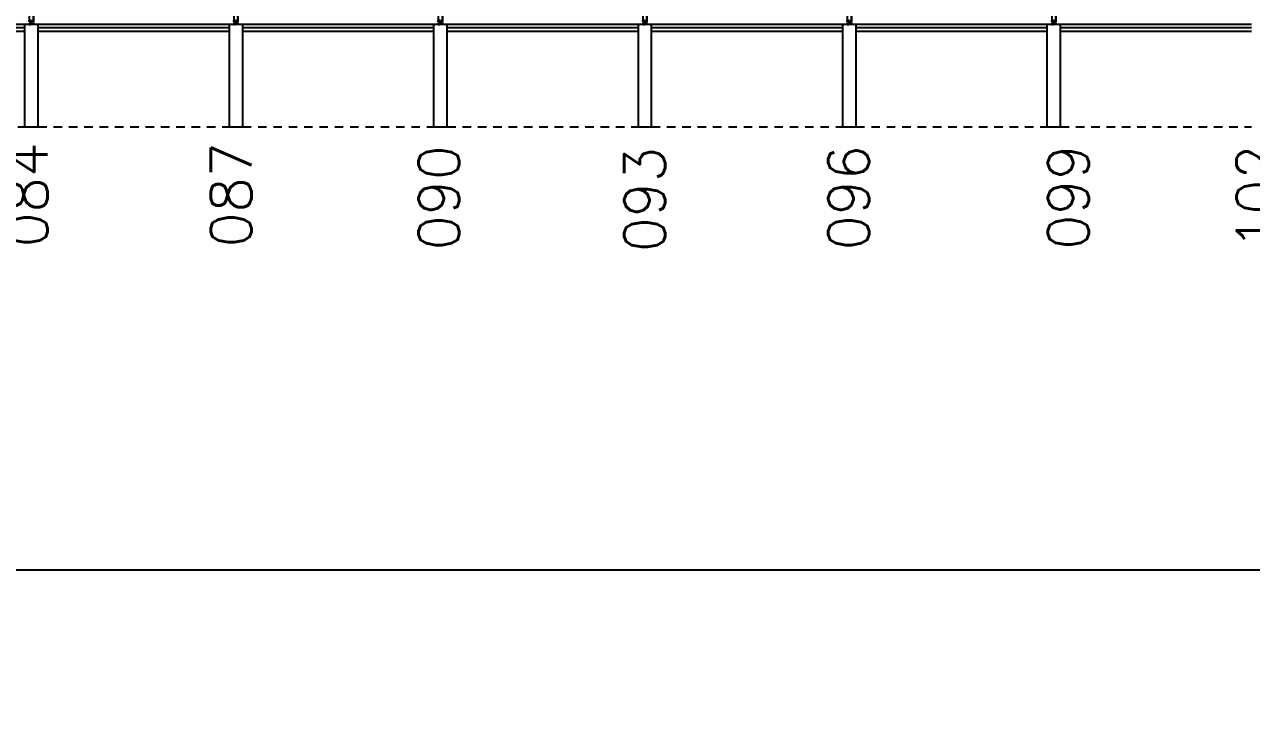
# Model space of a CAD drawing. Header units: millimetres. Extents: x 2641 to 2879, y 1208 to 1302.
# Drawn here: x 2737.93 to 2755.93, y 1210.89 to 1220.89 of the extents above; entities that cross this region are included whole.
import ezdxf

# ---------------------------------------------------------------- set-up
doc = ezdxf.new("R2010")
doc.units = ezdxf.units.MM
doc.linetypes.add('HIDDEN2', pattern=[0.1875, 0.125, -0.0625])
for name, color, linetype in [('DIV', 2, 'Continuous'), ('ESQ', 1, 'Continuous'), ('ESTR', 3, 'Continuous'), ('NOPILAR1', 2, 'Continuous'), ('PROJ', 1, 'HIDDEN2'), ('TEXTOCENTROCUSTO', 2, 'Continuous')]:
    doc.layers.add(name, color=color, linetype=linetype)
doc.styles.add('1', font='romans.shx')
doc.styles.add('NOPILAR', font='simplex.shx', dxfattribs={"height": 0.6})
doc.dimstyles.new('1-600', dxfattribs={"dimtxt": 1.1, "dimasz": 2.5, "dimexe": 2, "dimexo": 4, "dimgap": 0.2, "dimtad": 1, "dimdec": 0, "dimzin": 4, "dimdsep": 46, "dimlunit": 6, "dimtxsty": '1', "dimblk1": 'NONE', "dimblk2": 'NONE', "dimsah": 1, "dimcen": 0, "dimclrd": 2, "dimclre": 2, "dimclrt": 2, "dimadec": 0, "dimazin": 0, "dimtfac": 1, "dimtdec": 0, "dimtmove": 2, "dimatfit": 3, "dimldrblk": 'NONE', "dimfxl": 1, "dimtolj": 1, "dimtzin": 0, "dimarcsym": 0})

# ---------------------------------------------------------------- blocks, each defined once
blk = doc.blocks.new('PILAR-SLS')
blk.add_lwpolyline([(0.003, -72.501), (0.003, -74.001), (0.203, -74.001), (0.203, -72.501)], close=True)
blk = doc.blocks.new('DIVMT-SLS')
for p, q in [((-0.03, 0.03), (-0.03, 0.006)), ((-0.008, 0.03), (-0.03, 0.03)), ((-0.0185, 0.006), (-0.03, 0.006)), ((-0.0185, -0.006), (-0.0185, 0.006)), ((-0.008, 0.03), (-0.008, 0.02)), ((-0.008, 0.02), (0.008, 0.02)), ((-0.0051, 0), (0.0051, 0)), ((0.0051, 0), (-0.0051, 0)), ((-0.0051, 0), (0.0051, 0)), ((0.97, -0.03), (0, 0.03)), ((0, -0.0051), (0, 0.0051)), ((0, 0.0051), (0, -0.0051)), ((0.008, 0.03), (0.008, 0.02)), ((0.008, 0.03), (0.03, 0.03)), ((0.0205, 0.006), (0.03, 0.006)), ((0.0205, -0.006), (0.0205, 0.006)), ((0.0205, 0.006), (0.0205, -0.006)), ((0.0205, 0.006), (0.03, 0.006)), ((0.97, 0.03), (0.03, 0.03)), ((0.03, 0.006), (0.03, 0.03)), ((0.03, -0.03), (0.03, 0.03)), ((0.03, -0.005), (0.03, 0.005)), ((0.97, 0.03), (0.97, 0.009)), ((0.97, 0.009), (0.97, 0.027)), ((0.9795, 0.006), (0.97, 0.006)), ((0.97, -0.005), (0.97, 0.005)), ((0.9795, 0.006), (0.9795, -0.006)), ((1.0051, 0), (0.9949, 0)), ((1, 0.0051), (1, -0.0051)), ((-0.0185, -0.006), (-0.03, -0.006)), ((-0.03, -0.03), (-0.03, -0.006)), ((-0.008, -0.03), (-0.03, -0.03)), ((-0.008, -0.03), (-0.008, -0.02)), ((-0.008, -0.02), (0.008, -0.02)), ((0.008, -0.03), (0.008, -0.02)), ((0.008, -0.03), (0.03, -0.03)), ((0.0205, -0.006), (0.03, -0.006)), ((0.0205, -0.006), (0.03, -0.006)), ((0.03, -0.006), (0.03, -0.03)), ((0.97, -0.03), (0.03, -0.03)), ((0.9795, -0.006), (0.97, -0.006)), ((0.97, -0.009), (0.97, -0.027))]:
    blk.add_line(p, q)
blk = doc.blocks.new('*D52')
at = {"layer": 'DEFPOINTS', "color": 0, "transparency": 16777216}
for p in [(2731.933, 1219.395), (2822.033, 1219.395), (2731.933, 1212.895)]:
    blk.add_point(p, dxfattribs=at)
at = {"layer": 'TEXTOCENTROCUSTO', "color": 2, "lineweight": -2, "transparency": 16777216}
for p, q in [((2731.933, 1215.395), (2731.933, 1210.895)), ((2822.033, 1215.395), (2822.033, 1210.895)), ((2822.033, 1212.895), (2731.933, 1212.895))]:
    blk.add_line(p, q, dxfattribs=at)
at = {"layer": 'TEXTOCENTROCUSTO', "color": 2, "transparency": 16777216, "insert": (2776.983, 1213.828), "char_height": 1.1, "attachment_point": 5, "style": '1'}
blk.add_mtext('\\A1;Biologia', dxfattribs=at)
blk = doc.blocks.new('_NONE')
at = {"color": 0, "linetype": 'ByBlock'}
blk.add_circle((0, 0), 0.25, dxfattribs=at)

msp = doc.modelspace()

# ---------------------------------------------------------------- linework, layer by layer
at = {"layer": 'ESQ'}
for p, q in [((2737.933, 1220.895), (2735.133, 1220.895)), ((2737.933, 1220.845), (2735.133, 1220.845)), ((2737.933, 1220.795), (2735.133, 1220.795)), ((2740.933, 1220.895), (2738.133, 1220.895)), ((2740.933, 1220.845), (2738.133, 1220.845)), ((2740.933, 1220.795), (2738.133, 1220.795)), ((2743.933, 1220.895), (2741.133, 1220.895)), ((2743.933, 1220.845), (2741.133, 1220.845)), ((2743.933, 1220.795), (2741.133, 1220.795)), ((2746.933, 1220.895), (2744.133, 1220.895)), ((2746.933, 1220.845), (2744.133, 1220.845)), ((2746.933, 1220.795), (2744.133, 1220.795)), ((2749.933, 1220.895), (2747.133, 1220.895)), ((2749.933, 1220.845), (2747.133, 1220.845)), ((2749.933, 1220.795), (2747.133, 1220.795)), ((2752.933, 1220.895), (2750.133, 1220.895)), ((2752.933, 1220.845), (2750.133, 1220.845)), ((2752.933, 1220.795), (2750.133, 1220.795)), ((2755.933, 1220.895), (2753.133, 1220.895)), ((2755.933, 1220.845), (2753.133, 1220.845)), ((2755.933, 1220.795), (2753.133, 1220.795))]:
    msp.add_line(p, q, dxfattribs=at)
at = {"layer": 'PROJ'}
for p, q in [((2735.133, 1219.395), (2737.933, 1219.395)), ((2738.133, 1219.395), (2740.933, 1219.395)), ((2741.133, 1219.395), (2743.933, 1219.395)), ((2744.133, 1219.395), (2746.933, 1219.395)), ((2747.133, 1219.395), (2749.933, 1219.395)), ((2750.133, 1219.395), (2752.933, 1219.395)), ((2753.133, 1219.395), (2755.933, 1219.395))]:
    msp.add_line(p, q, dxfattribs=at)

# ---------------------------------------------------------------- block references
at = {"layer": 'DIV', "xscale": -1, "rotation": 270}
for p in [(2738.033, 1220.925), (2741.033, 1220.925), (2744.033, 1220.925), (2747.033, 1220.925), (2750.033, 1220.925), (2753.033, 1220.925)]:
    msp.add_blockref('DIVMT-SLS', p, dxfattribs=at)
at = {"layer": 'ESTR'}
for p in [(2737.93, 1293.396), (2740.93, 1293.396), (2743.93, 1293.396), (2746.93, 1293.396), (2749.93, 1293.396), (2752.93, 1293.396)]:
    msp.add_blockref('PILAR-SLS', p, dxfattribs=at)

# ---------------------------------------------------------------- texts
at = {"layer": 'NOPILAR1', "style": 'NOPILAR'}
for s, p in [('084', (2738.272, 1217.626)), ('087', (2741.264, 1217.626)), ('090', (2744.311, 1217.584)), ('093', (2747.33, 1217.557)), ('096', (2750.323, 1217.584)), ('099', (2753.545, 1217.592)), ('102', (2756.315, 1217.592))]:
    msp.add_text(s, height=0.6, rotation=90, dxfattribs=at).set_placement(p)

# ---------------------------------------------------------------- dimensions: what is measured, and where the dimension line sits
at = {"layer": 'TEXTOCENTROCUSTO'}
dim = msp.add_aligned_dim(p1=(2822.033, 1219.395), p2=(2731.933, 1219.395), distance=6.5, text='Biologia', dimstyle='1-600', dxfattribs=at)
dim.commit()
dim.dimension.update_dxf_attribs({"geometry": '*D52', "text_midpoint": (2776.983, 1213.828)})

doc.saveas('drawing.dxf')
